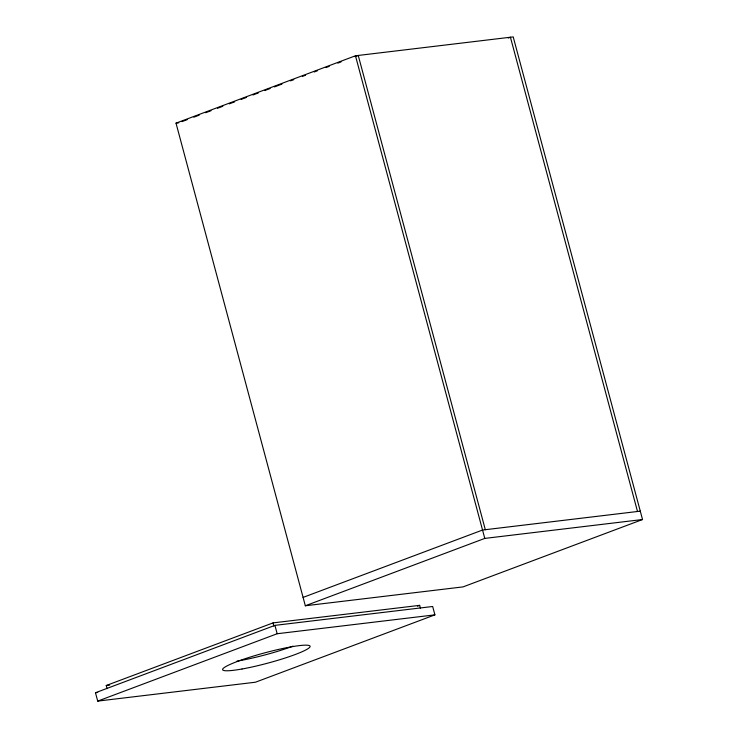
<?xml version="1.0" encoding="UTF-8"?>
<svg xmlns="http://www.w3.org/2000/svg" width="738" height="738" viewBox="0 0 738 738"><rect width="100%" height="100%" fill="white"/><g stroke="black" fill="none" stroke-linecap="round" stroke-linejoin="round"><path stroke-width="1.11" d="M176.013 123.145L355.467 55.784L513.214 36.9L642.53 519.524L463.077 586.885L305.329 605.769L176.013 123.145L178.79 122.812M182.018 121.604L187.387 119.584M193.836 117.167L199.214 115.146M205.653 112.73L211.031 110.709M217.479 108.292L222.848 106.272M229.297 103.855L234.675 101.835M241.114 99.418L246.492 97.398M252.94 94.981L258.309 92.96M264.757 90.543L270.136 88.523M274.425 86.909L281.953 84.086M290.551 80.866L293.77 79.649M302.368 76.429L305.587 75.211M314.185 71.992L317.414 70.774M326.011 67.555L329.231 66.337M337.829 63.117L341.048 61.9M355.079 56.642L358.244 55.451L485.318 529.709M508.279 38.044L510.428 37.232L637.503 511.489M303.087 597.402L482.541 530.041L640.289 511.157M305.329 605.769L484.783 538.408L642.53 519.524M107.084 688.646L106.244 685.51L273.032 622.9L419.654 605.354L420.494 608.49M95.47 692.733L274.923 625.372L432.671 606.488L434.913 614.855L255.459 682.216L97.711 701.1L95.47 692.733L97.757 692.465M97.711 701.1L277.165 633.739L434.913 614.855M417.505 606.156L419.654 605.354M106.244 685.51L109.658 685.104M355.467 55.784L484.783 538.408M274.923 625.372L277.165 633.739M273.032 622.9L273.881 626.036M292.995 646.147A45.322 5.369 -15 0 1 286.519 648.453L278.853 650.944A45.322 5.369 -15 0 1 236.981 661.128M242.018 669.006A45.322 5.369 -15 0 0 310.025 646.802A45.322 5.369 -15 0 0 246.889 658.13A45.322 5.369 -15 0 0 242.018 669.006"/></g></svg>
